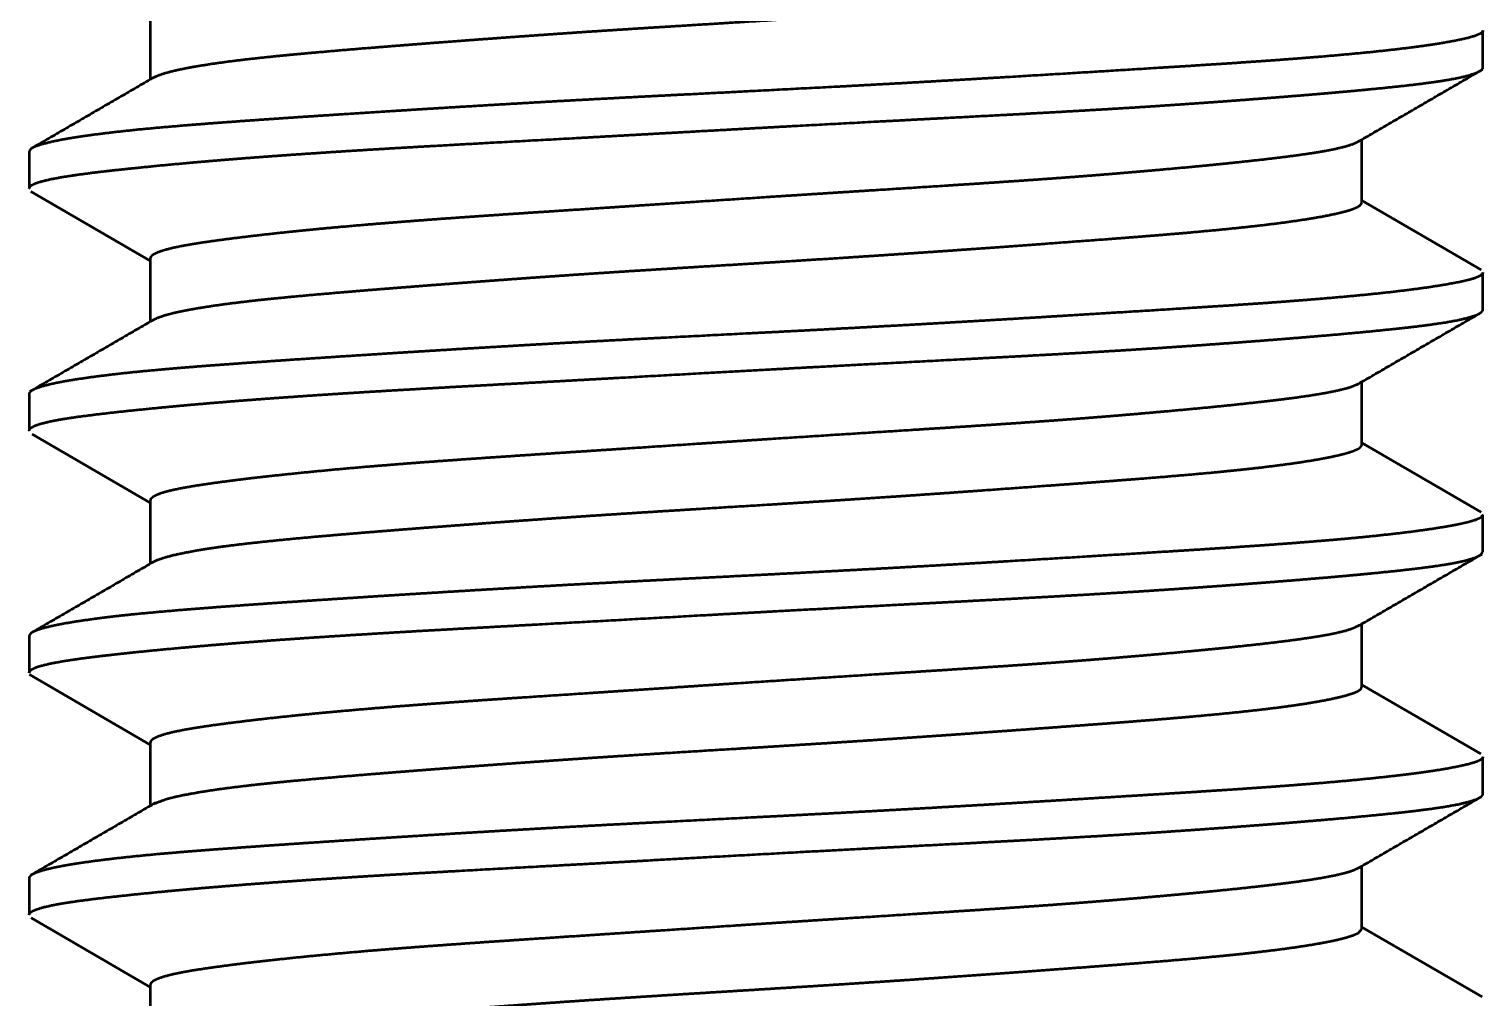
# Paper-space layout 'Layout1' of a CAD drawing. Header units: millimetres. Extents: x 0 to 420, y 0 to 297.
# Drawn here: x 94.93 to 100.93, y 165.36 to 169.36 of the extents above; entities that cross this region are included whole.
import ezdxf

# ---------------------------------------------------------------- set-up
doc = ezdxf.new("R2010")
doc.units = ezdxf.units.MM
doc.layers.add('170', color=7, linetype='Continuous', true_color=0xffffff)

psp = doc.layouts.get("Layout1")

# ---------------------------------------------------------------- linework, layer by layer
at = {"layer": '170', "color": 155, "linetype": 'Continuous', "lineweight": 50}
for p, q in [((95.4341, 169.4102), (95.4341, 169.1493)), ((100.9341, 169.1992), (100.9341, 169.3519)), ((94.9341, 168.852), (94.9341, 168.699)), ((100.4341, 168.6409), (100.4341, 168.9015)), ((94.9412, 168.6872), (95.4341, 168.4008)), ((100.9264, 168.3633), (100.4341, 168.6493)), ((95.4341, 168.4102), (95.4341, 168.149)), ((100.9341, 168.1991), (100.9341, 168.3519)), ((100.4341, 167.6409), (100.4341, 167.9008)), ((94.9341, 167.852), (94.9341, 167.6991)), ((94.9464, 167.6843), (95.4341, 167.401)), ((100.9274, 167.3627), (100.4341, 167.6492)), ((95.4341, 167.4101), (95.4341, 167.149)), ((100.9341, 167.1991), (100.9341, 167.3519)), ((100.4341, 166.6409), (100.4341, 166.9012)), ((94.9341, 166.8519), (94.9341, 166.6992)), ((94.9352, 166.6914), (95.4341, 166.4015)), ((100.9249, 166.3642), (100.4341, 166.6493)), ((95.4341, 166.4101), (95.4341, 166.1493)), ((100.9341, 166.1991), (100.9341, 166.352)), ((94.9341, 165.8519), (94.9341, 165.6991)), ((100.4341, 165.6409), (100.4341, 165.9008)), ((94.9421, 165.6867), (95.4341, 165.4008)), ((100.9308, 165.3604), (100.4341, 165.649)), ((95.4341, 165.4101), (95.4341, 165.1492))]:
    psp.add_line(p, q, dxfattribs=at)
for points, knots in [([(95.4498, 169.1584), (95.4649, 169.1656), (95.4926, 169.1753), (95.529, 169.185), (95.5504, 169.19), (95.574, 169.1949), (95.5867, 169.1974), (95.5999, 169.1999), (95.6136, 169.2024), (95.6279, 169.2049), (95.69, 169.2149), (95.7597, 169.2245), (95.837, 169.2339), (95.9218, 169.2431), (95.9671, 169.2477), (96.0143, 169.2523), (96.0634, 169.2569), (96.1142, 169.2615), (96.2201, 169.2707), (96.3315, 169.2799), (96.4486, 169.2893), (96.5713, 169.2989), (96.6347, 169.3037), (96.7325, 169.3111), (96.799, 169.3161), (96.8325, 169.3185), (96.9685, 169.3284), (97.1075, 169.3382), (97.2494, 169.3479), (97.3944, 169.3574), (97.468, 169.3621), (97.5423, 169.3667), (97.6167, 169.3713), (97.8399, 169.3851), (98.1377, 169.4036), (98.2866, 169.4131), (98.3239, 169.4155), (98.3981, 169.4204), (98.5082, 169.4277), (98.5806, 169.4326), (98.7233, 169.4424), (98.8631, 169.4523), (99, 169.4622), (99.1339, 169.472), (99.2635, 169.4816), (99.3876, 169.4909), (99.5061, 169.5), (99.6191, 169.5091), (99.6735, 169.5136), (99.7266, 169.5182), (99.7526, 169.5205), (99.7782, 169.5229), (99.8034, 169.5252), (99.8282, 169.5275), (99.9226, 169.537), (100.0094, 169.5465), (100.0887, 169.5561), (100.1605, 169.5659), (100.1935, 169.5708), (100.2246, 169.5758), (100.2395, 169.5783), (100.2538, 169.5808), (100.2675, 169.5833), (100.2808, 169.5857), (100.3281, 169.5955), (100.3668, 169.605), (100.3967, 169.6143), (100.4181, 169.6235), (100.4254, 169.6281), (100.4306, 169.6327), (100.4341, 169.6408)], [0, 0, 0.003327, 0.009167, 0.016663, 0.021043, 0.025853, 0.028419, 0.031094, 0.033879, 0.036769, 0.049281, 0.063297, 0.078799, 0.095796, 0.104859, 0.114303, 0.12413, 0.134288, 0.155445, 0.177723, 0.201109, 0.225608, 0.238279, 0.257811, 0.271086, 0.277779, 0.30493, 0.332675, 0.361012, 0.389945, 0.404639, 0.419462, 0.434304, 0.478843, 0.538256, 0.567976, 0.575409, 0.590229, 0.612191, 0.62665, 0.655134, 0.683038, 0.710366, 0.737108, 0.762998, 0.787774, 0.811447, 0.834022, 0.844898, 0.855497, 0.860691, 0.865815, 0.870866, 0.875828, 0.894723, 0.912112, 0.928015, 0.942435, 0.949086, 0.955362, 0.958358, 0.961252, 0.964039, 0.966716, 0.976345, 0.98427, 0.990522, 0.995143, 0.99687, 0.998246, 1, 1]), ([(100.9341, 169.3517), (100.9332, 169.3482), (100.9297, 169.3436), (100.9235, 169.339), (100.9031, 169.33), (100.8723, 169.3208), (100.831, 169.3114), (100.7791, 169.3018), (100.7645, 169.2993), (100.7492, 169.2968), (100.7333, 169.2943), (100.7167, 169.2918), (100.6818, 169.2868), (100.6445, 169.2818), (100.563, 169.2719), (100.4724, 169.2622), (100.3725, 169.2526), (100.2634, 169.2431), (100.2346, 169.2407), (100.2053, 169.2384), (100.1755, 169.236), (100.1453, 169.2337), (100.0836, 169.2291), (100.0201, 169.2246), (99.888, 169.2156), (99.749, 169.2066), (99.6031, 169.1975), (99.292, 169.1783), (98.964, 169.1585), (98.7944, 169.1485), (98.6209, 169.1386), (98.5327, 169.1336), (98.4439, 169.1287), (98.2658, 169.1191), (97.9089, 169.1006), (97.6405, 169.0869), (97.5061, 169.0801), (97.4168, 169.0755), (97.3725, 169.0731), (97.1973, 169.0638), (97.0254, 169.0542), (96.8568, 169.0444), (96.6507, 169.032), (96.5698, 169.027), (96.4505, 169.0195), (96.2229, 169.0049), (96.0793, 168.9955), (95.9421, 168.9862), (95.8114, 168.977), (95.7485, 168.9724), (95.7178, 168.9701), (95.6876, 168.9679), (95.6289, 168.9633), (95.5725, 168.9588), (95.4664, 168.9498), (95.3693, 168.9405), (95.281, 168.9309), (95.2018, 168.9211), (95.1834, 168.9185), (95.1657, 168.916), (95.1486, 168.9135), (95.1322, 168.911), (95.1014, 168.906), (95.0731, 168.901), (95.0245, 168.8911), (94.9861, 168.8813), (94.9708, 168.8765), (94.9581, 168.8717), (94.9528, 168.8693), (94.9481, 168.8669), (94.9441, 168.8645), (94.9407, 168.8622), (94.9341, 168.8516)], [0, 0, 0.000591, 0.001549, 0.002826, 0.006519, 0.01185, 0.01886, 0.027589, 0.030043, 0.032607, 0.035281, 0.038059, 0.043902, 0.050128, 0.063718, 0.078816, 0.095425, 0.113563, 0.118341, 0.12321, 0.128155, 0.133172, 0.143423, 0.15396, 0.17589, 0.198953, 0.223154, 0.274762, 0.329165, 0.357302, 0.386068, 0.400688, 0.415428, 0.444953, 0.504131, 0.548628, 0.570912, 0.585714, 0.593062, 0.622111, 0.650613, 0.678572, 0.712755, 0.726187, 0.745979, 0.78374, 0.807573, 0.830338, 0.852029, 0.862464, 0.867571, 0.872585, 0.882327, 0.891697, 0.909326, 0.925486, 0.940184, 0.953403, 0.956474, 0.95944, 0.962297, 0.965045, 0.970216, 0.974963, 0.983188, 0.989739, 0.992395, 0.99464, 0.995611, 0.996481, 0.997255, 0.997934, 1, 1]), ([(94.9341, 168.6991), (94.9405, 168.7098), (94.9477, 168.7147), (94.9577, 168.7195), (94.9703, 168.7242), (94.9855, 168.7288), (95.0238, 168.738), (95.0723, 168.7471), (95.131, 168.7561), (95.2003, 168.7652), (95.2192, 168.7675), (95.2388, 168.7698), (95.2589, 168.7721), (95.2796, 168.7745), (95.3226, 168.7792), (95.3678, 168.7839), (95.4649, 168.7937), (95.5707, 168.8036), (95.6269, 168.8086), (95.6853, 168.8136), (95.7153, 168.8162), (95.746, 168.8187), (95.7771, 168.8212), (95.8088, 168.8237), (95.9397, 168.8336), (96.0769, 168.8432), (96.2205, 168.8527), (96.3702, 168.862), (96.4475, 168.8666), (96.5264, 168.8712), (96.6068, 168.8758), (96.8541, 168.8895), (97.1945, 168.9081), (97.3693, 168.9178), (97.5472, 168.9277), (97.5921, 168.9302), (97.6819, 168.9352), (97.9059, 168.9476), (98.0845, 168.9574), (98.4403, 168.9764), (98.529, 168.981), (98.5733, 168.9834), (98.7049, 168.9903), (98.9613, 169.0038), (99.1273, 169.0128), (99.2893, 169.022), (99.4472, 169.0314), (99.5245, 169.0363), (99.5627, 169.0387), (99.6004, 169.0412), (99.6744, 169.0462), (99.7466, 169.0512), (99.8858, 169.0611), (100.0179, 169.0711), (100.143, 169.081), (100.261, 169.0907), (100.2893, 169.0932), (100.317, 169.0956), (100.3441, 169.098), (100.3706, 169.1003), (100.4218, 169.105), (100.4708, 169.1097), (100.5616, 169.1189), (100.6432, 169.1279), (100.6805, 169.1325), (100.7154, 169.137), (100.732, 169.1393), (100.748, 169.1416), (100.7633, 169.1439), (100.778, 169.1463), (100.8302, 169.1557), (100.8717, 169.1653), (100.9027, 169.1752), (100.9232, 169.1851), (100.9295, 169.1901), (100.9331, 169.195), (100.9341, 169.1991)], [0, 0, 0.002075, 0.003518, 0.00535, 0.00758, 0.010215, 0.016722, 0.024888, 0.034734, 0.046292, 0.049451, 0.052711, 0.056063, 0.059506, 0.066671, 0.074202, 0.09035, 0.107943, 0.117284, 0.12699, 0.131981, 0.137066, 0.142243, 0.147506, 0.169232, 0.192008, 0.215817, 0.240661, 0.253475, 0.266551, 0.279893, 0.320886, 0.377326, 0.406304, 0.435797, 0.443244, 0.458137, 0.495273, 0.524889, 0.583873, 0.598566, 0.605906, 0.62773, 0.670241, 0.697754, 0.724606, 0.750793, 0.763629, 0.769957, 0.776209, 0.788492, 0.800478, 0.823577, 0.845513, 0.866283, 0.885871, 0.890573, 0.895177, 0.899683, 0.904089, 0.912611, 0.920745, 0.935862, 0.949448, 0.955667, 0.961497, 0.964267, 0.96694, 0.969513, 0.971981, 0.980752, 0.987806, 0.993193, 0.996965, 0.998292, 0.999309, 1, 1]), ([(100.4251, 168.8963), (100.4251, 168.8962), (100.4216, 168.8937), (100.4176, 168.8913), (100.4079, 168.8863), (100.396, 168.8814), (100.3658, 168.8717), (100.3269, 168.8622), (100.3042, 168.8575), (100.2794, 168.8529), (100.2661, 168.8506), (100.2523, 168.8483), (100.238, 168.846), (100.2231, 168.8437), (100.1586, 168.8345), (100.0865, 168.8253), (100.007, 168.816), (99.9201, 168.8066), (99.8738, 168.8018), (99.8256, 168.7969), (99.7755, 168.792), (99.7238, 168.7871), (99.616, 168.7772), (99.5028, 168.7673), (99.3842, 168.7574), (99.2602, 168.7476), (99.1961, 168.7428), (99.1306, 168.738), (99.0639, 168.7333), (98.9964, 168.7287), (98.8592, 168.7195), (98.7193, 168.7104), (98.431, 168.6921), (98.3572, 168.6874), (98.2827, 168.6827), (98.1335, 168.6731), (97.9845, 168.6635), (97.687, 168.6439), (97.4643, 168.6291), (97.3176, 168.6193), (97.1035, 168.6052), (96.9646, 168.5961), (96.8288, 168.5869), (96.6962, 168.5777), (96.6313, 168.573), (96.5678, 168.5683), (96.5058, 168.5636), (96.4452, 168.5589), (96.3282, 168.5494), (96.217, 168.5397), (96.1635, 168.5348), (96.1115, 168.5298), (96.086, 168.5274), (96.0609, 168.5249), (96.0361, 168.5223), (96.0118, 168.5198), (95.9194, 168.5099), (95.8347, 168.5001), (95.7577, 168.4905), (95.6882, 168.4811), (95.6564, 168.4765), (95.6265, 168.4719), (95.5985, 168.4673), (95.5727, 168.4627), (95.5278, 168.4536), (95.4917, 168.4444), (95.4643, 168.4351), (95.4455, 168.4257), (95.4395, 168.4209), (95.4357, 168.416), (95.4346, 168.4136), (95.4341, 168.4111), (95.4341, 168.4101)], [0, 0, 0.000013, 0.000862, 0.001801, 0.003965, 0.006519, 0.012833, 0.020787, 0.025389, 0.030416, 0.03309, 0.035873, 0.038764, 0.041764, 0.054712, 0.069153, 0.085064, 0.102451, 0.1117, 0.121325, 0.131329, 0.141667, 0.163172, 0.18576, 0.20942, 0.234158, 0.246933, 0.259983, 0.273285, 0.286735, 0.31406, 0.341942, 0.399362, 0.414066, 0.428905, 0.458624, 0.488309, 0.547578, 0.591941, 0.621164, 0.663825, 0.691497, 0.718551, 0.744979, 0.757922, 0.770577, 0.782944, 0.795027, 0.81835, 0.840545, 0.85122, 0.861611, 0.8667, 0.871715, 0.876661, 0.881521, 0.899998, 0.916946, 0.932385, 0.946316, 0.952713, 0.958729, 0.964355, 0.969564, 0.978674, 0.986084, 0.991843, 0.99601, 0.997546, 0.998775, 0.999306, 0.999805, 1, 1]), ([(95.444, 168.1547), (95.4462, 168.1563), (95.4653, 168.1658), (95.4933, 168.1755), (95.5107, 168.1804), (95.5303, 168.1854), (95.552, 168.1903), (95.5757, 168.1953), (95.6293, 168.2052), (95.6911, 168.215), (95.7609, 168.2247), (95.8391, 168.2342), (95.8599, 168.2365), (95.8812, 168.2389), (95.9029, 168.2412), (95.9249, 168.2435), (95.9703, 168.248), (96.0174, 168.2526), (96.1164, 168.2617), (96.2218, 168.2708), (96.277, 168.2754), (96.3338, 168.2801), (96.3923, 168.2848), (96.4523, 168.2896), (96.5757, 168.2992), (96.7033, 168.3089), (96.835, 168.3187), (96.9707, 168.3286), (97.0402, 168.3335), (97.1107, 168.3384), (97.1822, 168.3434), (97.2543, 168.3482), (97.3994, 168.3577), (97.5459, 168.3669), (97.6936, 168.3761), (97.9176, 168.3898), (98.0681, 168.3992), (98.2914, 168.4134), (98.438, 168.423), (98.5829, 168.4328), (98.7261, 168.4426), (98.7617, 168.4451), (98.8324, 168.4501), (98.9367, 168.4576), (99.1375, 168.4723), (99.3896, 168.491), (99.5088, 168.5002), (99.5667, 168.5048), (99.6229, 168.5094), (99.6774, 168.5139), (99.7301, 168.5185), (99.8305, 168.5278), (99.9241, 168.5371), (100.0109, 168.5466), (100.0908, 168.5564), (100.1629, 168.5663), (100.2265, 168.5761), (100.2818, 168.5859), (100.3288, 168.5957), (100.3492, 168.6005), (100.3675, 168.6052), (100.3758, 168.6076), (100.3836, 168.6099), (100.3909, 168.6122), (100.3976, 168.6146), (100.4186, 168.6238), (100.4308, 168.6329), (100.4341, 168.6407)], [0, 0, 0.000536, 0.004775, 0.010674, 0.014274, 0.018292, 0.022713, 0.027537, 0.038377, 0.050809, 0.064838, 0.080495, 0.084663, 0.088914, 0.093249, 0.097665, 0.10674, 0.11614, 0.135905, 0.156955, 0.167965, 0.179302, 0.190968, 0.202947, 0.227563, 0.253007, 0.279265, 0.30634, 0.320185, 0.33424, 0.348499, 0.362866, 0.391791, 0.420972, 0.450405, 0.495032, 0.525035, 0.569519, 0.598748, 0.627637, 0.656182, 0.663266, 0.677363, 0.698155, 0.738209, 0.788476, 0.81226, 0.8238, 0.835016, 0.845889, 0.856419, 0.876472, 0.89518, 0.912548, 0.92855, 0.943014, 0.955816, 0.966987, 0.976532, 0.980696, 0.984453, 0.986176, 0.987797, 0.989315, 0.990726, 0.995301, 0.998319, 1, 1]), ([(100.9341, 168.3517), (100.9333, 168.3485), (100.924, 168.3394), (100.904, 168.3303), (100.8972, 168.328), (100.8898, 168.3257), (100.8818, 168.3233), (100.8731, 168.321), (100.8537, 168.3163), (100.8318, 168.3116), (100.7804, 168.302), (100.7189, 168.2921), (100.6473, 168.2822), (100.5655, 168.2722), (100.4742, 168.2624), (100.3744, 168.2527), (100.2662, 168.2433), (100.1497, 168.2341), (100.0882, 168.2295), (100.0247, 168.2249), (99.959, 168.2204), (99.8913, 168.2158), (99.7515, 168.2068), (99.4548, 168.1883), (99.2173, 168.1738), (99.0937, 168.1662), (99.0518, 168.1637), (98.9676, 168.1587), (98.7974, 168.1487), (98.6248, 168.1388), (98.4498, 168.1291), (98.2724, 168.1195), (98.1828, 168.1147), (98.0925, 168.11), (97.9123, 168.1008), (97.5555, 168.0826), (97.3788, 168.0735), (97.2034, 168.0641), (97.1597, 168.0618), (97.0727, 168.0569), (96.9441, 168.0495), (96.8598, 168.0446), (96.6948, 168.0347), (96.5344, 168.0248), (96.3787, 168.015), (96.1906, 168.0028), (96.1178, 167.998), (96.0124, 167.991), (95.9445, 167.9863), (95.8143, 167.9772), (95.6916, 167.9682), (95.6332, 167.9637), (95.5766, 167.9592), (95.549, 167.9569), (95.5219, 167.9546), (95.4953, 167.9523), (95.4692, 167.95), (95.371, 167.9407), (95.2826, 167.9311), (95.2037, 167.9213), (95.1345, 167.9113), (95.1036, 167.9063), (95.075, 167.9013), (95.049, 167.8963), (95.0255, 167.8913), (94.9867, 167.8815), (94.9586, 167.8719), (94.9411, 167.8625), (94.9342, 167.8532), (94.9341, 167.8517)], [0, 0, 0.000546, 0.002699, 0.00635, 0.007528, 0.008813, 0.010202, 0.011695, 0.014992, 0.018703, 0.027362, 0.03767, 0.049637, 0.063283, 0.078489, 0.095091, 0.113073, 0.132434, 0.142634, 0.153184, 0.164087, 0.175316, 0.198506, 0.247734, 0.287135, 0.307645, 0.314586, 0.328551, 0.35678, 0.385407, 0.41443, 0.443849, 0.45871, 0.47367, 0.503548, 0.562708, 0.591997, 0.621085, 0.628328, 0.642761, 0.664089, 0.678062, 0.705434, 0.732042, 0.757884, 0.789094, 0.801163, 0.818664, 0.829936, 0.851545, 0.871906, 0.881619, 0.891016, 0.895597, 0.900098, 0.90452, 0.908856, 0.92519, 0.93992, 0.953073, 0.96465, 0.969845, 0.974644, 0.979039, 0.98301, 0.989635, 0.994552, 0.997843, 0.999755, 1, 1]), ([(94.9341, 167.6989), (94.9342, 167.7004), (94.9409, 167.7102), (94.9582, 167.7197), (94.9861, 167.729), (95.0247, 167.7382), (95.0359, 167.7405), (95.0479, 167.7428), (95.0606, 167.7451), (95.0739, 167.7473), (95.1025, 167.7519), (95.1334, 167.7564), (95.2026, 167.7655), (95.2813, 167.7747), (95.3695, 167.7841), (95.4672, 167.7939), (95.5198, 167.7989), (95.5745, 167.804), (95.6311, 167.809), (95.6896, 167.814), (95.8122, 167.824), (95.9422, 167.8338), (96.0796, 167.8434), (96.2244, 167.853), (96.2618, 167.8553), (96.3376, 167.86), (96.3758, 167.8623), (96.4533, 167.8669), (96.5318, 167.8715), (96.6922, 167.8806), (96.8571, 167.8896), (97.0263, 167.8988), (97.1126, 167.9036), (97.2, 167.9084), (97.3758, 167.9181), (97.7304, 167.9379), (97.9988, 167.9527), (98.179, 167.9625), (98.4468, 167.9767), (98.7946, 167.995), (98.9646, 168.004), (99.1319, 168.0131), (99.2142, 168.0177), (99.2951, 168.0223), (99.4524, 168.0317), (99.6038, 168.0414), (99.7492, 168.0513), (99.8887, 168.0614), (99.9562, 168.0664), (100.0221, 168.0714), (100.0859, 168.0764), (100.1475, 168.0813), (100.2644, 168.091), (100.3727, 168.1005), (100.4725, 168.1099), (100.5637, 168.1191), (100.5852, 168.1214), (100.606, 168.1237), (100.6263, 168.126), (100.6459, 168.1283), (100.6831, 168.1328), (100.7178, 168.1374), (100.7795, 168.1465), (100.831, 168.1559), (100.8724, 168.1655), (100.9034, 168.1754), (100.9096, 168.178), (100.915, 168.1805), (100.9197, 168.183), (100.9238, 168.1855), (100.9299, 168.1904), (100.9333, 168.1954), (100.9341, 168.1991)], [0, 0, 0.00026, 0.002219, 0.005494, 0.010363, 0.016919, 0.018827, 0.020845, 0.022975, 0.025214, 0.029997, 0.035179, 0.046725, 0.05984, 0.074521, 0.090784, 0.09952, 0.108617, 0.118029, 0.127751, 0.148112, 0.169688, 0.192481, 0.21651, 0.222709, 0.235273, 0.241623, 0.254464, 0.267488, 0.294084, 0.321409, 0.349467, 0.363772, 0.378259, 0.407414, 0.466198, 0.510697, 0.540559, 0.584951, 0.642606, 0.67078, 0.698516, 0.712174, 0.725587, 0.751667, 0.77677, 0.8009, 0.824053, 0.835257, 0.846197, 0.85679, 0.867024, 0.88643, 0.904428, 0.921023, 0.936202, 0.939772, 0.943251, 0.946623, 0.949889, 0.956101, 0.96189, 0.972214, 0.980883, 0.987914, 0.993308, 0.994402, 0.995391, 0.996279, 0.997066, 0.998369, 0.999361, 1, 1]), ([(100.4177, 167.8913), (100.3969, 167.8817), (100.3902, 167.8793), (100.3829, 167.8768), (100.375, 167.8744), (100.3666, 167.8719), (100.3277, 167.8624), (100.2804, 167.8531), (100.2249, 167.8439), (100.1611, 167.8348), (100.126, 167.8302), (100.0889, 167.8256), (100.0695, 167.8232), (100.0497, 167.8209), (100.0294, 167.8185), (100.0087, 167.8162), (99.9216, 167.8067), (99.8278, 167.7971), (99.7272, 167.7874), (99.62, 167.7776), (99.5921, 167.7751), (99.5351, 167.7701), (99.506, 167.7676), (99.4467, 167.7626), (99.3864, 167.7576), (99.2624, 167.7478), (99.134, 167.7383), (99.0012, 167.729), (98.864, 167.7198), (98.7225, 167.7106), (98.579, 167.7015), (98.2872, 167.683), (97.9891, 167.6638), (97.9137, 167.6589), (97.8386, 167.6539), (97.6895, 167.6441), (97.3955, 167.6245), (97.2506, 167.6149), (97.1787, 167.6102), (97.1072, 167.6055), (96.9671, 167.5962), (96.8313, 167.5871), (96.6997, 167.5779), (96.5723, 167.5687), (96.5102, 167.564), (96.4492, 167.5592), (96.3893, 167.5544), (96.3308, 167.5496), (96.2188, 167.5399), (96.1135, 167.53), (96.0148, 167.5201), (95.9227, 167.5102), (95.8791, 167.5053), (95.8372, 167.5004), (95.8169, 167.4979), (95.7971, 167.4955), (95.7778, 167.493), (95.7591, 167.4907), (95.6893, 167.4813), (95.6278, 167.4721), (95.5744, 167.463), (95.5293, 167.4539), (95.5193, 167.4516), (95.5098, 167.4493), (95.5009, 167.447), (95.4925, 167.4447), (95.4775, 167.44), (95.4647, 167.4353), (95.4458, 167.4258), (95.4358, 167.4163), (95.4341, 167.4099)], [0, 0, 0.004548, 0.005977, 0.007512, 0.009154, 0.010898, 0.018881, 0.028475, 0.039684, 0.052519, 0.059554, 0.067007, 0.070892, 0.074871, 0.078937, 0.083088, 0.100535, 0.119318, 0.139428, 0.160877, 0.166448, 0.177851, 0.183677, 0.195508, 0.207563, 0.232332, 0.257975, 0.28449, 0.311884, 0.340113, 0.36875, 0.426977, 0.486468, 0.501513, 0.516498, 0.546255, 0.60493, 0.63385, 0.648204, 0.662477, 0.690442, 0.717555, 0.743826, 0.769256, 0.781655, 0.79384, 0.80581, 0.817501, 0.83988, 0.860943, 0.880704, 0.899159, 0.907894, 0.916296, 0.920366, 0.924337, 0.928204, 0.931966, 0.945984, 0.958373, 0.969155, 0.978327, 0.980368, 0.982308, 0.984146, 0.985878, 0.989018, 0.991729, 0.995931, 0.998685, 1, 1]), ([(95.4544, 167.1609), (95.4553, 167.1613), (95.4604, 167.1637), (95.4661, 167.1661), (95.4944, 167.1758), (95.5312, 167.1856), (95.5765, 167.1954), (95.6305, 167.2054), (95.6453, 167.2079), (95.6607, 167.2104), (95.6767, 167.2128), (95.6931, 167.2153), (95.7274, 167.2202), (95.7636, 167.225), (95.8414, 167.2344), (95.9266, 167.2436), (96.019, 167.2527), (96.1187, 167.2619), (96.1448, 167.2642), (96.1983, 167.2688), (96.2255, 167.2711), (96.281, 167.2758), (96.3378, 167.2804), (96.4552, 167.2898), (96.5778, 167.2994), (96.7056, 167.3091), (96.8386, 167.319), (96.9756, 167.3289), (97.1152, 167.3387), (97.2572, 167.3484), (97.4018, 167.3578), (97.5488, 167.3671), (97.6233, 167.3717), (97.6982, 167.3764), (97.997, 167.3947), (98.1456, 167.4041), (98.2938, 167.4135), (98.3677, 167.4184), (98.4783, 167.4257), (98.5515, 167.4306), (98.5879, 167.4331), (98.731, 167.443), (98.8707, 167.4529), (99.1399, 167.4725), (99.2693, 167.482), (99.3939, 167.4914), (99.5125, 167.5005), (99.6251, 167.5096), (99.7318, 167.5187), (99.8325, 167.5279), (99.8567, 167.5303), (99.8806, 167.5327), (99.904, 167.535), (99.927, 167.5374), (99.9714, 167.5422), (100.0139, 167.547), (100.0929, 167.5567), (100.1641, 167.5664), (100.2275, 167.5763), (100.283, 167.5862), (100.2957, 167.5886), (100.3078, 167.5911), (100.3193, 167.5936), (100.3303, 167.596), (100.3505, 167.6008), (100.3686, 167.6055), (100.3981, 167.6148), (100.4189, 167.6239), (100.426, 167.6285), (100.4309, 167.6331), (100.4325, 167.6354), (100.4336, 167.6377), (100.4341, 167.6407)], [0, 0, 0.000189, 0.001325, 0.002559, 0.008508, 0.016103, 0.025354, 0.03629, 0.039289, 0.042399, 0.045615, 0.048931, 0.055839, 0.063114, 0.078742, 0.095812, 0.11432, 0.134287, 0.139513, 0.150207, 0.155657, 0.166753, 0.178108, 0.201594, 0.22611, 0.251654, 0.278243, 0.305626, 0.333517, 0.361899, 0.390775, 0.420147, 0.435024, 0.449994, 0.509661, 0.53935, 0.568942, 0.583701, 0.605796, 0.620436, 0.627693, 0.65629, 0.684206, 0.738015, 0.76389, 0.788794, 0.812499, 0.835021, 0.856369, 0.876531, 0.881385, 0.886163, 0.890862, 0.895464, 0.90437, 0.912884, 0.928748, 0.943075, 0.95587, 0.967115, 0.969682, 0.972144, 0.974494, 0.976735, 0.98089, 0.98461, 0.990781, 0.995307, 0.99699, 0.998327, 0.998885, 0.999392, 1, 1]), ([(100.9341, 167.3517), (100.9243, 167.3395), (100.9046, 167.3305), (100.8743, 167.3213), (100.8552, 167.3167), (100.8334, 167.312), (100.8215, 167.3096), (100.8089, 167.3071), (100.7957, 167.3047), (100.7818, 167.3022), (100.7201, 167.2923), (100.6488, 167.2824), (100.5681, 167.2725), (100.4777, 167.2627), (100.429, 167.2579), (100.3778, 167.253), (100.3513, 167.2506), (100.3242, 167.2482), (100.2967, 167.2459), (100.2686, 167.2435), (100.1518, 167.2342), (100.0275, 167.2251), (99.8959, 167.2161), (99.7568, 167.2071), (99.7209, 167.2048), (99.6476, 167.2002), (99.5345, 167.1932), (99.3008, 167.1789), (98.9737, 167.1591), (98.8034, 167.149), (98.7166, 167.144), (98.629, 167.139), (98.453, 167.1292), (98.2759, 167.1197), (98.098, 167.1103), (97.919, 167.1011), (97.6939, 167.0896), (97.6039, 167.0851), (97.4703, 167.0782), (97.382, 167.0736), (97.2074, 167.0644), (97.0354, 167.0548), (96.9503, 167.0499), (96.866, 167.045), (96.7823, 167.04), (96.6993, 167.035), (96.5374, 167.025), (96.3815, 167.0152), (96.2315, 167.0055), (96.0874, 166.996), (95.9491, 166.9867), (95.8823, 166.982), (95.8173, 166.9774), (95.6938, 166.9683), (95.5789, 166.9593), (95.4724, 166.9503), (95.3745, 166.941), (95.3288, 166.9363), (95.2852, 166.9314), (95.2643, 166.929), (95.2439, 166.9265), (95.2243, 166.924), (95.2053, 166.9215), (95.1357, 166.9115), (95.0763, 166.9016), (95.027, 166.8916), (94.9879, 166.8818), (94.9798, 166.8794), (94.9723, 166.877), (94.9654, 166.8745), (94.9592, 166.8721), (94.9489, 166.8673), (94.9413, 166.8626), (94.9341, 166.8517)], [0, 0, 0.002577, 0.006168, 0.011405, 0.014662, 0.018355, 0.020367, 0.02249, 0.024723, 0.02706, 0.0374, 0.049316, 0.062794, 0.077836, 0.085951, 0.094465, 0.098875, 0.103375, 0.107954, 0.112612, 0.132018, 0.152651, 0.174503, 0.197582, 0.203545, 0.215708, 0.234457, 0.273231, 0.327503, 0.355744, 0.370144, 0.384679, 0.413872, 0.443228, 0.472744, 0.50242, 0.539742, 0.554658, 0.576821, 0.59146, 0.620416, 0.648942, 0.663043, 0.677036, 0.69092, 0.704686, 0.73154, 0.757409, 0.782303, 0.806226, 0.829169, 0.840267, 0.851058, 0.871563, 0.890651, 0.908341, 0.924627, 0.932241, 0.9395, 0.942991, 0.946381, 0.94966, 0.952834, 0.964475, 0.974449, 0.982772, 0.989444, 0.990856, 0.992161, 0.993366, 0.994465, 0.996348, 0.997826, 1, 1]), ([(94.9341, 166.6992), (94.9411, 166.7103), (94.9486, 166.7151), (94.9588, 166.7199), (94.9649, 166.7223), (94.9717, 166.7246), (94.9791, 166.727), (94.9873, 166.7293), (95.0263, 166.7386), (95.0754, 166.7476), (95.1347, 166.7566), (95.204, 166.7656), (95.2424, 166.7702), (95.2835, 166.7749), (95.305, 166.7773), (95.3271, 166.7796), (95.3497, 166.7821), (95.3729, 166.7845), (95.4708, 166.7943), (95.5771, 166.8042), (95.6918, 166.8142), (95.8148, 166.8242), (95.8469, 166.8266), (95.8795, 166.8291), (95.9127, 166.8316), (95.9464, 166.8341), (96.0149, 166.8389), (96.0848, 166.8438), (96.2291, 166.8532), (96.379, 166.8625), (96.5347, 166.8717), (96.696, 166.8808), (96.8628, 166.8899), (97.0326, 166.8992), (97.3792, 166.9183), (97.7352, 166.9382), (97.8256, 166.9432), (97.8707, 166.9457), (98.0055, 166.9531), (98.273, 166.9675), (98.5379, 166.9815), (98.6693, 166.9884), (98.713, 166.9907), (98.8, 166.9953), (98.9708, 167.0043), (99.1369, 167.0134), (99.2984, 167.0225), (99.4552, 167.0319), (99.5318, 167.0367), (99.6073, 167.0417), (99.6815, 167.0467), (99.7542, 167.0517), (99.8936, 167.0617), (100.0255, 167.0717), (100.1498, 167.0815), (100.2665, 167.0912), (100.322, 167.096), (100.3756, 167.1008), (100.4016, 167.1032), (100.427, 167.1055), (100.4518, 167.1079), (100.476, 167.1102), (100.5667, 167.1194), (100.6476, 167.1285), (100.719, 167.1375), (100.7807, 167.1467), (100.7946, 167.149), (100.8079, 167.1514), (100.8205, 167.1538), (100.8325, 167.1562), (100.8545, 167.161), (100.8737, 167.1659), (100.9042, 167.1757), (100.9241, 167.1857), (100.9341, 167.1991)], [0, 0, 0.002188, 0.003658, 0.005517, 0.006602, 0.007794, 0.009091, 0.010494, 0.017126, 0.025403, 0.035322, 0.046896, 0.053309, 0.060148, 0.063727, 0.067407, 0.071173, 0.075029, 0.091325, 0.109007, 0.12806, 0.148498, 0.153825, 0.159241, 0.164747, 0.170335, 0.181707, 0.193319, 0.217252, 0.242126, 0.267937, 0.294693, 0.322353, 0.350498, 0.407968, 0.467009, 0.481991, 0.489466, 0.511818, 0.556181, 0.600093, 0.62188, 0.629118, 0.643544, 0.671867, 0.699408, 0.726182, 0.752188, 0.764901, 0.777419, 0.78974, 0.801796, 0.824947, 0.846836, 0.86748, 0.886872, 0.896094, 0.904998, 0.909322, 0.913552, 0.917675, 0.921699, 0.936784, 0.950275, 0.962188, 0.972515, 0.974846, 0.977079, 0.979211, 0.981238, 0.98496, 0.988247, 0.99355, 0.997226, 1, 1]), ([(100.423, 166.8947), (100.3975, 166.882), (100.3677, 166.8722), (100.3292, 166.8627), (100.3066, 166.858), (100.2818, 166.8533), (100.2549, 166.8487), (100.2259, 166.8441), (100.1623, 166.8349), (100.0908, 166.8258), (100.0117, 166.8165), (99.9247, 166.807), (99.9018, 166.8046), (99.8783, 166.8022), (99.8544, 166.7998), (99.83, 166.7974), (99.7803, 166.7925), (99.729, 166.7876), (99.6221, 166.7777), (99.5094, 166.7679), (99.3909, 166.758), (99.2664, 166.7481), (99.2343, 166.7457), (99.202, 166.7433), (99.1367, 166.7385), (99.0705, 166.7338), (99.0035, 166.7291), (98.867, 166.72), (98.7272, 166.7109), (98.5842, 166.7018), (98.5114, 166.6972), (98.4378, 166.6925), (98.1416, 166.6736), (97.8439, 166.6543), (97.6946, 166.6444), (97.6198, 166.6394), (97.398, 166.6246), (97.2535, 166.6151), (96.9721, 166.5965), (96.8354, 166.5874), (96.7682, 166.5827), (96.7022, 166.5781), (96.5744, 166.5688), (96.4519, 166.5595), (96.3347, 166.5499), (96.2227, 166.5402), (96.1956, 166.5377), (96.1688, 166.5353), (96.1423, 166.5328), (96.1162, 166.5303), (96.0654, 166.5253), (96.0165, 166.5203), (95.9242, 166.5104), (95.8393, 166.5006), (95.7617, 166.491), (95.6916, 166.4816), (95.6593, 166.4769), (95.6291, 166.4723), (95.6011, 166.4677), (95.5753, 166.4632), (95.5301, 166.4541), (95.4935, 166.4449), (95.4655, 166.4356), (95.4462, 166.4261), (95.4428, 166.4237), (95.44, 166.4213), (95.4377, 166.4189), (95.4359, 166.4165), (95.4341, 166.4101)], [0, 0, 0.00568, 0.011903, 0.019796, 0.024384, 0.029409, 0.034845, 0.040669, 0.053468, 0.067796, 0.083647, 0.101039, 0.105632, 0.110323, 0.115107, 0.11997, 0.129916, 0.140154, 0.161507, 0.184015, 0.207678, 0.23251, 0.238903, 0.245356, 0.258385, 0.271579, 0.284938, 0.312146, 0.340004, 0.368515, 0.383019, 0.397687, 0.45673, 0.516058, 0.545828, 0.560742, 0.604948, 0.633764, 0.689846, 0.717105, 0.730509, 0.743652, 0.769142, 0.79358, 0.816977, 0.839322, 0.844745, 0.8501, 0.855388, 0.860602, 0.870752, 0.880532, 0.898991, 0.915994, 0.931544, 0.945627, 0.952113, 0.958192, 0.963835, 0.969052, 0.978215, 0.985715, 0.991581, 0.995855, 0.99669, 0.997435, 0.998099, 0.998691, 1, 1]), ([(95.4488, 166.1578), (95.4949, 166.1759), (95.5124, 166.1808), (95.5321, 166.1858), (95.5429, 166.1883), (95.5541, 166.1908), (95.5659, 166.1933), (95.5782, 166.1958), (95.6325, 166.2057), (95.6947, 166.2156), (95.7648, 166.2252), (95.8429, 166.2346), (95.8849, 166.2393), (95.929, 166.2439), (95.9749, 166.2485), (96.0224, 166.2531), (96.122, 166.2622), (96.2277, 166.2713), (96.3396, 166.2806), (96.4576, 166.29), (96.519, 166.2948), (96.5817, 166.2997), (96.7102, 166.3094), (96.8423, 166.3193), (96.9781, 166.3291), (97.1175, 166.3389), (97.2606, 166.3486), (97.297, 166.351), (97.3701, 166.3558), (97.4802, 166.3628), (97.5539, 166.3674), (97.8503, 166.3857), (97.9997, 166.3949), (98.1498, 166.4043), (98.299, 166.4139), (98.446, 166.4235), (98.5908, 166.4333), (98.7333, 166.4431), (98.8037, 166.4481), (98.9082, 166.4556), (98.9772, 166.4606), (99.1445, 166.4728), (99.2727, 166.4823), (99.396, 166.4915), (99.5144, 166.5006), (99.5717, 166.5052), (99.6277, 166.5098), (99.6553, 166.5121), (99.6824, 166.5144), (99.7091, 166.5167), (99.7354, 166.519), (99.8358, 166.5283), (99.9291, 166.5376), (100.0152, 166.5471), (100.0942, 166.5568), (100.1129, 166.5593), (100.131, 166.5618), (100.1488, 166.5642), (100.166, 166.5667), (100.1989, 166.5717), (100.2296, 166.5766), (100.2846, 166.5865), (100.3311, 166.5962), (100.3692, 166.6057), (100.3987, 166.615), (100.4102, 166.6196), (100.4194, 166.6242), (100.4264, 166.6288), (100.4312, 166.6334), (100.4341, 166.6408)], [0, 0, 0.009867, 0.013483, 0.017532, 0.019724, 0.022023, 0.024423, 0.026923, 0.037904, 0.050445, 0.064536, 0.080191, 0.088613, 0.097435, 0.106619, 0.116116, 0.136029, 0.157164, 0.179511, 0.203083, 0.215335, 0.227873, 0.25352, 0.279899, 0.307, 0.334825, 0.363382, 0.370639, 0.385232, 0.407197, 0.421889, 0.481027, 0.510822, 0.540767, 0.570541, 0.599864, 0.628746, 0.657186, 0.67124, 0.692111, 0.705874, 0.739277, 0.764879, 0.789496, 0.813131, 0.824575, 0.835769, 0.841272, 0.846697, 0.852032, 0.857275, 0.877357, 0.896019, 0.913278, 0.929125, 0.932865, 0.936516, 0.940079, 0.943547, 0.950169, 0.956362, 0.967487, 0.976946, 0.984754, 0.990917, 0.993386, 0.995449, 0.997113, 0.998425, 1, 1]), ([(100.9341, 166.3518), (100.9336, 166.349), (100.9305, 166.3444), (100.9248, 166.3398), (100.9209, 166.3376), (100.9163, 166.3353), (100.911, 166.333), (100.9051, 166.3307), (100.875, 166.3215), (100.8344, 166.3122), (100.7837, 166.3025), (100.7226, 166.2927), (100.7056, 166.2902), (100.6881, 166.2877), (100.6699, 166.2852), (100.651, 166.2827), (100.6115, 166.2777), (100.5697, 166.2727), (100.4795, 166.2629), (100.3805, 166.2533), (100.2727, 166.2438), (100.156, 166.2345), (100.1255, 166.2322), (100.0943, 166.2299), (100.0306, 166.2253), (99.9653, 166.2208), (99.8983, 166.2163), (99.7597, 166.2073), (99.6147, 166.1982), (99.4635, 166.1889), (99.2655, 166.1767), (99.2249, 166.1742), (99.1429, 166.1692), (98.9767, 166.1592), (98.8074, 166.1493), (98.6349, 166.1394), (98.4594, 166.1296), (98.3705, 166.1248), (98.2808, 166.1199), (98.1013, 166.1105), (97.9223, 166.1013), (97.5657, 166.0831), (97.3881, 166.074), (97.2995, 166.0693), (97.2114, 166.0646), (97.0384, 166.055), (96.8694, 166.0452), (96.7044, 166.0353), (96.5433, 166.0253), (96.4643, 166.0204), (96.3477, 166.013), (96.2718, 166.0081), (96.0899, 165.9962), (95.9523, 165.9869), (95.8217, 165.9777), (95.6981, 165.9687), (95.6683, 165.9664), (95.639, 165.9641), (95.6102, 165.9619), (95.5818, 165.9596), (95.5269, 165.955), (95.4743, 165.9505), (95.3762, 165.9412), (95.2875, 165.9317), (95.208, 165.9219), (95.1379, 165.9119), (95.1219, 165.9094), (95.1064, 165.9068), (95.0916, 165.9043), (95.0775, 165.9018), (95.0513, 165.8968), (95.0278, 165.8918), (94.9886, 165.882), (94.96, 165.8724), (94.9418, 165.863), (94.9343, 165.8537), (94.9341, 165.8517)], [0, 0, 0.00047, 0.001378, 0.002593, 0.003343, 0.004191, 0.005139, 0.006188, 0.01141, 0.018294, 0.026852, 0.0371, 0.039929, 0.042866, 0.045913, 0.049065, 0.055661, 0.062625, 0.077648, 0.094119, 0.112035, 0.131411, 0.136485, 0.141654, 0.152232, 0.163078, 0.174189, 0.197193, 0.221236, 0.246322, 0.279164, 0.28591, 0.299502, 0.327075, 0.355158, 0.383751, 0.412855, 0.427601, 0.442473, 0.472231, 0.50191, 0.561035, 0.59048, 0.605172, 0.619769, 0.64846, 0.676487, 0.703861, 0.730576, 0.743684, 0.763027, 0.775621, 0.80581, 0.828645, 0.850323, 0.870832, 0.875776, 0.880645, 0.88544, 0.89015, 0.899275, 0.908009, 0.924319, 0.939099, 0.952358, 0.964083, 0.966773, 0.969362, 0.971845, 0.974217, 0.978632, 0.982614, 0.989299, 0.994305, 0.997697, 0.999678, 1, 1]), ([(94.9341, 165.6991), (94.9342, 165.7009), (94.9351, 165.7033), (94.9365, 165.7058), (94.9387, 165.7082), (94.9416, 165.7107), (94.9492, 165.7155), (94.9596, 165.7202), (94.9881, 165.7295), (95.0271, 165.7387), (95.0505, 165.7433), (95.0765, 165.7478), (95.1052, 165.7523), (95.1366, 165.7569), (95.2067, 165.766), (95.2862, 165.7752), (95.3748, 165.7847), (95.4726, 165.7945), (95.525, 165.7994), (95.5796, 165.8044), (95.6078, 165.807), (95.6366, 165.8095), (95.666, 165.812), (95.6958, 165.8145), (95.8195, 165.8245), (95.9501, 165.8343), (96.0875, 165.844), (96.2318, 165.8534), (96.3065, 165.8581), (96.383, 165.8628), (96.4612, 165.8674), (96.5404, 165.872), (96.7017, 165.8811), (97.0356, 165.8994), (97.2519, 165.9112), (97.3401, 165.9162), (97.4736, 165.9236), (97.7409, 165.9385), (98.0981, 165.9581), (98.3668, 165.9725), (98.5444, 165.9818), (98.8046, 165.9955), (98.974, 166.0045), (99.14, 166.0135), (99.3027, 166.0228), (99.3428, 166.0251), (99.3826, 166.0275), (99.4608, 166.0323), (99.5374, 166.0371), (99.6124, 166.042), (99.7575, 166.0519), (99.8961, 166.0619), (99.9629, 166.0669), (100.0281, 166.0719), (100.0601, 166.0744), (100.1229, 166.0793), (100.1536, 166.0818), (100.2707, 166.0916), (100.3788, 166.1011), (100.4779, 166.1104), (100.5682, 166.1196), (100.6099, 166.1241), (100.6494, 166.1287), (100.6866, 166.1333), (100.7213, 166.1378), (100.7828, 166.147), (100.8337, 166.1564), (100.8744, 166.1661), (100.9047, 166.1759), (100.9159, 166.1809), (100.9245, 166.1859), (100.9278, 166.1884), (100.9303, 166.1909), (100.9323, 166.1934), (100.9335, 166.1959), (100.9341, 166.1989)], [0, 0, 0.00029, 0.000719, 0.001195, 0.001735, 0.002354, 0.003855, 0.005736, 0.010704, 0.01733, 0.021277, 0.025653, 0.030463, 0.035712, 0.047421, 0.060664, 0.075419, 0.091688, 0.10039, 0.109477, 0.114165, 0.118951, 0.123828, 0.128785, 0.149322, 0.171002, 0.193807, 0.217745, 0.230141, 0.242827, 0.255787, 0.268923, 0.295668, 0.351026, 0.386887, 0.40151, 0.42363, 0.467951, 0.527179, 0.571706, 0.601155, 0.644293, 0.672365, 0.699891, 0.72686, 0.733513, 0.740106, 0.753087, 0.765795, 0.77823, 0.802302, 0.8253, 0.836399, 0.847228, 0.852539, 0.862958, 0.868056, 0.887512, 0.905472, 0.92196, 0.936975, 0.943929, 0.95051, 0.956714, 0.962505, 0.97279, 0.981371, 0.988289, 0.993561, 0.995593, 0.997236, 0.99792, 0.998516, 0.999036, 0.999494, 1, 1]), ([(100.4177, 165.8913), (100.4097, 165.8872), (100.4042, 165.8847), (100.3981, 165.8822), (100.3843, 165.8773), (100.3683, 165.8724), (100.33, 165.8629), (100.2833, 165.8536), (100.2281, 165.8444), (100.1644, 165.8352), (100.1471, 165.8329), (100.1293, 165.8306), (100.1111, 165.8283), (100.0924, 165.826), (100.0536, 165.8213), (100.0131, 165.8167), (99.9267, 165.8072), (99.8333, 165.7977), (99.7839, 165.7928), (99.7328, 165.7879), (99.6799, 165.783), (99.6252, 165.778), (99.5116, 165.768), (99.393, 165.7581), (99.2696, 165.7484), (99.1413, 165.7388), (99.0754, 165.7341), (99.0082, 165.7295), (98.9397, 165.7248), (98.8703, 165.7202), (98.7297, 165.7111), (98.587, 165.702), (98.2953, 165.6835), (98.1463, 165.6739), (98.0711, 165.6691), (97.996, 165.6642), (97.8465, 165.6544), (97.5502, 165.6348), (97.3667, 165.6226), (97.2937, 165.6177), (97.1852, 165.6106), (96.9746, 165.5967), (96.8389, 165.5876), (96.7069, 165.5784), (96.5787, 165.5691), (96.5161, 165.5644), (96.4547, 165.5597), (96.3949, 165.5549), (96.3366, 165.5501), (96.2249, 165.5404), (96.1193, 165.5306), (96.02, 165.5207), (95.927, 165.5107), (95.9048, 165.5082), (95.883, 165.5057), (95.8617, 165.5033), (95.841, 165.5008), (95.801, 165.496), (95.763, 165.4912), (95.693, 165.4818), (95.631, 165.4726), (95.603, 165.4681), (95.577, 165.4635), (95.5648, 165.4612), (95.5531, 165.4589), (95.5419, 165.4566), (95.5312, 165.4543), (95.4941, 165.4451), (95.466, 165.4358), (95.4466, 165.4264), (95.4362, 165.4168), (95.4341, 165.41)], [0, 0, 0.001799, 0.003007, 0.004318, 0.007235, 0.010557, 0.018415, 0.027904, 0.039042, 0.05186, 0.055332, 0.058906, 0.062572, 0.066326, 0.0741, 0.08223, 0.099534, 0.118234, 0.128107, 0.138334, 0.148918, 0.159855, 0.182571, 0.206263, 0.230917, 0.256531, 0.269702, 0.283115, 0.296773, 0.310637, 0.338692, 0.36717, 0.425377, 0.455111, 0.470122, 0.485107, 0.514941, 0.574086, 0.610695, 0.625264, 0.646919, 0.68896, 0.71605, 0.742395, 0.767984, 0.780497, 0.792759, 0.804708, 0.816344, 0.838685, 0.859792, 0.87967, 0.8983, 0.902759, 0.907124, 0.911389, 0.915548, 0.92357, 0.931192, 0.945249, 0.95773, 0.963381, 0.968637, 0.971116, 0.973496, 0.975776, 0.977953, 0.985563, 0.991464, 0.995743, 0.998573, 1, 1]), ([(95.4458, 165.156), (95.4672, 165.1665), (95.4961, 165.1763), (95.5335, 165.1861), (95.5792, 165.196), (95.6334, 165.2059), (95.6637, 165.2108), (95.696, 165.2158), (95.713, 165.2182), (95.7306, 165.2206), (95.7486, 165.2231), (95.7672, 165.2255), (95.8458, 165.2349), (95.9315, 165.2441), (96.0241, 165.2532), (96.1237, 165.2623), (96.1761, 165.2669), (96.2303, 165.2715), (96.2863, 165.2762), (96.3435, 165.2809), (96.4617, 165.2903), (96.5847, 165.2999), (96.7123, 165.3096), (96.8447, 165.3194), (96.9128, 165.3244), (97.052, 165.3343), (97.1225, 165.3393), (97.2651, 165.3489), (97.4097, 165.3583), (97.5562, 165.3676), (97.7048, 165.3768), (97.7798, 165.3814), (97.8551, 165.386), (98.005, 165.3953), (98.1538, 165.4046), (98.3017, 165.414), (98.4485, 165.4237), (98.5942, 165.4335), (98.6305, 165.436), (98.7025, 165.441), (98.8086, 165.4485), (99.0143, 165.4633), (99.2113, 165.4777), (99.3066, 165.4848), (99.3688, 165.4895), (99.3995, 165.4918), (99.5185, 165.501), (99.6311, 165.5101), (99.7374, 165.5192), (99.8374, 165.5284), (99.885, 165.5331), (99.931, 165.5378), (99.9753, 165.5426), (100.0179, 165.5475), (100.0969, 165.5572), (100.1678, 165.567), (100.2306, 165.5768), (100.2854, 165.5866), (100.3098, 165.5915), (100.3322, 165.5964), (100.3425, 165.5988), (100.3524, 165.6012), (100.3616, 165.6036), (100.3703, 165.606), (100.3995, 165.6153), (100.4198, 165.6244), (100.4341, 165.6407)], [0, 0, 0.004766, 0.010823, 0.018514, 0.027834, 0.038793, 0.044893, 0.051408, 0.054824, 0.058346, 0.061973, 0.065694, 0.081451, 0.098596, 0.117117, 0.137017, 0.147489, 0.158313, 0.169484, 0.180922, 0.204514, 0.229053, 0.254529, 0.280948, 0.294518, 0.322293, 0.336361, 0.364799, 0.393627, 0.422847, 0.452462, 0.467421, 0.482434, 0.512311, 0.541988, 0.571463, 0.600737, 0.629809, 0.637047, 0.651407, 0.67258, 0.713616, 0.75292, 0.771919, 0.78434, 0.79047, 0.81422, 0.836699, 0.857922, 0.877898, 0.887416, 0.896619, 0.905503, 0.914027, 0.929862, 0.944097, 0.956757, 0.967842, 0.97279, 0.977337, 0.979459, 0.981473, 0.983376, 0.985168, 0.991263, 0.995694, 1, 1])]:
    psp.add_open_spline(points, degree=1, knots=knots, dxfattribs=at)
for points in [[(95.4573, 169.1628), (94.9433, 168.8641)], [(100.4191, 168.8927), (100.933, 169.1914)], [(100.4121, 167.888), (100.9259, 168.1866)], [(95.4514, 168.159), (94.9373, 167.8603)], [(95.4621, 167.1653), (94.9488, 166.8669)], [(100.4172, 166.8913), (100.9306, 167.1895)], [(95.4562, 166.1621), (94.9419, 165.8633)], [(100.4123, 165.8882), (100.9267, 166.187)]]:
    psp.add_open_spline(points, degree=1, dxfattribs=at)

doc.saveas('drawing.dxf')
